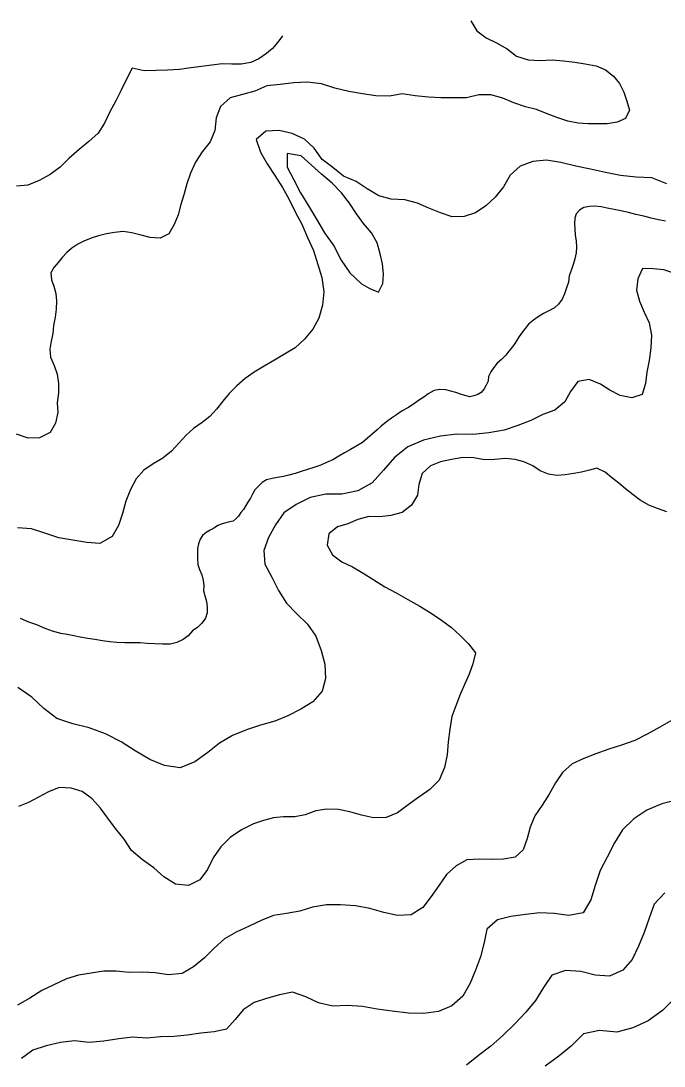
# Model space of a CAD drawing. Extents: x -717078 to -714996, y -984638 to -983998.
# Drawn here: x -715612.7 to -715311.4, y -984487.3 to -983997.9 of the extents above; entities that cross this region are included whole.
import ezdxf

# ---------------------------------------------------------------- set-up
doc = ezdxf.new("R2010")
doc.units = 0
doc.layers.add('contour_lines', color=1, linetype='CONTINUOUS')

msp = doc.modelspace()

# ---------------------------------------------------------------- linework, layer by layer
at = {"layer": 'contour_lines', "color": 1}
for p, q in [((-715401.9, -983997.89, 277), (-715399.147, -984002.596, 277)), ((-715490.228, -984004.94, 276), (-715492.346, -984007.839, 276)), ((-715399.147, -984002.596, 277), (-715394.814, -984005.788, 277)), ((-715394.814, -984005.788, 277), (-715389.876, -984008.232, 277)), ((-715494.83, -984010.786, 276), (-715497.737, -984013.145, 276)), ((-715492.346, -984007.839, 276), (-715494.83, -984010.786, 276)), ((-715389.876, -984008.232, 277), (-715384.913, -984011.012, 277)), ((-715384.913, -984011.012, 277), (-715380.548, -984014.342, 277)), ((-715501.19, -984015.635, 276), (-715504.929, -984017.393, 276)), ((-715497.737, -984013.145, 276), (-715501.19, -984015.635, 276)), ((-715380.548, -984014.342, 277), (-715375.093, -984016.141, 277)), ((-715375.093, -984016.141, 277), (-715369.554, -984016.437, 277)), ((-715369.554, -984016.437, 277), (-715363.889, -984016.108, 277)), ((-715363.889, -984016.108, 277), (-715358.602, -984016.619, 277)), ((-715560.659, -984019.988, 276), (-715563.167, -984025.203, 276)), ((-715554.935, -984021.252, 276), (-715560.659, -984019.988, 276)), ((-715549.56, -984021.101, 276), (-715554.935, -984021.252, 276)), ((-715544.111, -984020.937, 276), (-715549.56, -984021.101, 276)), ((-715538.43, -984020.655, 276), (-715544.111, -984020.937, 276)), ((-715533.182, -984019.873, 276), (-715538.43, -984020.655, 276)), ((-715528.168, -984019.299, 276), (-715533.182, -984019.873, 276)), ((-715523.283, -984018.62, 276), (-715528.168, -984019.299, 276)), ((-715518.491, -984018.052, 276), (-715523.283, -984018.62, 276)), ((-715513.965, -984018.134, 276), (-715518.491, -984018.052, 276)), ((-715509.486, -984018.122, 276), (-715513.965, -984018.134, 276)), ((-715504.929, -984017.393, 276), (-715509.486, -984018.122, 276)), ((-715358.602, -984016.619, 277), (-715353.292, -984017.214, 277)), ((-715353.292, -984017.214, 277), (-715348.351, -984017.946, 277)), ((-715348.351, -984017.946, 277), (-715343.26, -984018.932, 277)), ((-715343.26, -984018.932, 277), (-715338.916, -984020.743, 277)), ((-715338.916, -984020.743, 277), (-715335.085, -984023.751, 277)), ((-715563.167, -984025.203, 276), (-715565.756, -984030.346, 276)), ((-715335.085, -984023.751, 277), (-715332.31, -984027.193, 277)), ((-715565.756, -984030.346, 276), (-715568.248, -984035.394, 276)), ((-715503.171, -984030.752, 277), (-715508.886, -984032.386, 277)), ((-715497.554, -984028.327, 277), (-715503.171, -984030.752, 277)), ((-715491.274, -984027.617, 277), (-715497.554, -984028.327, 277)), ((-715484.861, -984026.868, 277), (-715491.274, -984027.617, 277)), ((-715478.608, -984026.617, 277), (-715484.861, -984026.868, 277)), ((-715471.955, -984027.375, 277), (-715478.608, -984026.617, 277)), ((-715465.596, -984029.395, 277), (-715471.955, -984027.375, 277)), ((-715459.137, -984031.006, 277), (-715465.596, -984029.395, 277)), ((-715452.763, -984032, 277), (-715459.137, -984031.006, 277)), ((-715332.31, -984027.193, 277), (-715330.339, -984031.282, 277)), ((-715568.248, -984035.394, 276), (-715571.108, -984040.501, 276)), ((-715514.676, -984033.92, 277), (-715519.238, -984037.977, 277)), ((-715508.886, -984032.386, 277), (-715514.676, -984033.92, 277)), ((-715446.499, -984033.011, 277), (-715452.763, -984032, 277)), ((-715440.115, -984033.072, 277), (-715446.499, -984033.011, 277)), ((-715434.088, -984032.029, 277), (-715440.115, -984033.072, 277)), ((-715428.044, -984032.937, 277), (-715434.088, -984032.029, 277)), ((-715421.816, -984033.528, 277), (-715428.044, -984032.937, 277)), ((-715415.992, -984033.915, 277), (-715421.816, -984033.528, 277)), ((-715409.901, -984033.886, 277), (-715415.992, -984033.915, 277)), ((-715404.052, -984033.928, 277), (-715409.901, -984033.886, 277)), ((-715398.275, -984032.528, 277), (-715404.052, -984033.928, 277)), ((-715392.539, -984032.523, 277), (-715398.275, -984032.528, 277)), ((-715386.966, -984034.084, 277), (-715392.539, -984032.523, 277)), ((-715381.741, -984036.219, 277), (-715386.966, -984034.084, 277)), ((-715330.339, -984031.282, 277), (-715328.93, -984035.398, 277)), ((-715328.93, -984035.398, 277), (-715327.691, -984039.628, 277)), ((-715571.108, -984040.501, 276), (-715573.561, -984045.737, 276)), ((-715519.238, -984037.977, 277), (-715521.209, -984043.313, 277)), ((-715376.284, -984038.114, 277), (-715381.741, -984036.219, 277)), ((-715371.154, -984039.348, 277), (-715376.284, -984038.114, 277)), ((-715366.214, -984041.446, 277), (-715371.154, -984039.348, 277)), ((-715327.691, -984039.628, 277), (-715329.515, -984043.527, 277)), ((-715573.561, -984045.737, 276), (-715576.509, -984050.489, 276)), ((-715521.209, -984043.313, 277), (-715521.907, -984049.231, 277)), ((-715361.19, -984043.261, 277), (-715366.214, -984041.446, 277)), ((-715356.588, -984044.783, 277), (-715361.19, -984043.261, 277)), ((-715351.667, -984045.713, 277), (-715356.588, -984044.783, 277)), ((-715347.063, -984046.048, 277), (-715351.667, -984045.713, 277)), ((-715333.403, -984045.261, 277), (-715338.06, -984046.061, 277)), ((-715329.515, -984043.527, 277), (-715333.403, -984045.261, 277)), ((-715576.509, -984050.489, 276), (-715580.96, -984054.409, 276)), ((-715521.907, -984049.231, 277), (-715524.088, -984054.495, 277)), ((-715497.965, -984049.551, 278), (-715502.513, -984053.357, 278)), ((-715491.658, -984049.25, 278), (-715497.965, -984049.551, 278)), ((-715485.659, -984050.587, 278), (-715491.658, -984049.25, 278)), ((-715479.883, -984053.323, 278), (-715485.659, -984050.587, 278)), ((-715342.306, -984046.075, 277), (-715347.063, -984046.048, 277)), ((-715338.06, -984046.061, 277), (-715342.306, -984046.075, 277)), ((-715580.96, -984054.409, 276), (-715585.486, -984058.161, 276)), ((-715524.088, -984054.495, 277), (-715527.871, -984059.272, 277)), ((-715502.513, -984053.357, 278), (-715500.552, -984059.314, 278)), ((-715475.391, -984057.412, 278), (-715479.883, -984053.323, 278)), ((-715585.486, -984058.161, 276), (-715590.156, -984062.236, 276)), ((-715527.871, -984059.272, 277), (-715530.875, -984063.994, 277)), ((-715500.552, -984059.314, 278), (-715497.391, -984064.799, 278)), ((-715481.463, -984061.005, 279), (-715487.928, -984060.047, 279)), ((-715487.928, -984060.047, 279), (-715487.922, -984066.391, 279)), ((-715471.555, -984062.726, 278), (-715475.391, -984057.412, 278)), ((-715590.156, -984062.236, 276), (-715594.319, -984066.39, 276)), ((-715530.875, -984063.994, 277), (-715533.311, -984069.211, 277)), ((-715497.391, -984064.799, 278), (-715493.746, -984070.298, 278)), ((-715476.51, -984065.512, 279), (-715481.463, -984061.005, 279)), ((-715466.636, -984066.601, 278), (-715471.555, -984062.726, 278)), ((-715372.951, -984063.694, 278), (-715378.828, -984065.97, 278)), ((-715366.438, -984063.152, 278), (-715372.951, -984063.694, 278)), ((-715359.802, -984064.252, 278), (-715366.438, -984063.152, 278)), ((-715352.774, -984065.946, 278), (-715359.802, -984064.252, 278)), ((-715599.048, -984069.821, 276), (-715604.109, -984072.589, 276)), ((-715594.319, -984066.39, 276), (-715599.048, -984069.821, 276)), ((-715533.311, -984069.211, 277), (-715535.033, -984074.173, 277)), ((-715487.922, -984066.391, 279), (-715484.856, -984072.282, 279)), ((-715471.856, -984069.599, 279), (-715476.51, -984065.512, 279)), ((-715466.941, -984073.809, 279), (-715471.856, -984069.599, 279)), ((-715461.631, -984070.559, 278), (-715466.636, -984066.601, 278)), ((-715383.527, -984070.183, 278), (-715386.724, -984075.528, 278)), ((-715378.828, -984065.97, 278), (-715383.527, -984070.183, 278)), ((-715345.897, -984067.373, 278), (-715352.774, -984065.946, 278)), ((-715338.846, -984068.851, 278), (-715345.897, -984067.373, 278)), ((-715331.907, -984070.325, 278), (-715338.846, -984068.851, 278)), ((-715609.433, -984074.749, 276), (-715614.753, -984075.244, 276)), ((-715604.109, -984072.589, 276), (-715609.433, -984074.749, 276)), ((-715535.033, -984074.173, 277), (-715536.435, -984079.267, 277)), ((-715493.746, -984070.298, 278), (-715490.198, -984075.961, 278)), ((-715484.856, -984072.282, 279), (-715481.723, -984078.401, 279)), ((-715462.582, -984078.414, 279), (-715466.941, -984073.809, 279)), ((-715455.68, -984073.122, 278), (-715461.631, -984070.559, 278)), ((-715450.434, -984076.503, 278), (-715455.68, -984073.122, 278)), ((-715324.465, -984071.124, 278), (-715331.907, -984070.325, 278)), ((-715317.096, -984071.405, 278), (-715324.465, -984071.124, 278)), ((-715310.082, -984074.162, 278), (-715317.096, -984071.405, 278)), ((-715536.435, -984079.267, 277), (-715537.75, -984083.916, 277)), ((-715490.198, -984075.961, 278), (-715487.077, -984081.594, 278)), ((-715481.723, -984078.401, 279), (-715477.942, -984084.547, 279)), ((-715458.743, -984083.248, 279), (-715462.582, -984078.414, 279)), ((-715445.026, -984079.749, 278), (-715450.434, -984076.503, 278)), ((-715439.194, -984081.369, 278), (-715445.026, -984079.749, 278)), ((-715386.724, -984075.528, 278), (-715390.488, -984080.414, 278)), ((-715537.75, -984083.916, 277), (-715539.115, -984088.737, 277)), ((-715487.077, -984081.594, 278), (-715484.171, -984087.274, 278)), ((-715477.942, -984084.547, 279), (-715474.27, -984090.801, 279)), ((-715455.466, -984088.197, 279), (-715458.743, -984083.248, 279)), ((-715432.895, -984081.689, 278), (-715439.194, -984081.369, 278)), ((-715426.991, -984083.255, 278), (-715432.895, -984081.689, 278)), ((-715421.571, -984085.61, 278), (-715426.991, -984083.255, 278)), ((-715394.92, -984084.52, 278), (-715399.734, -984087.738, 278)), ((-715390.488, -984080.414, 278), (-715394.92, -984084.52, 278)), ((-715346.403, -984084.762, 279), (-715349.05, -984085.313, 279)), ((-715343.82, -984084.639, 279), (-715346.403, -984084.762, 279)), ((-715340.904, -984084.908, 279), (-715343.82, -984084.639, 279)), ((-715338.083, -984085.568, 279), (-715340.904, -984084.908, 279)), ((-715539.115, -984088.737, 277), (-715540.942, -984093.273, 277)), ((-715484.171, -984087.274, 278), (-715481.041, -984093.109, 278)), ((-715452.186, -984092.788, 279), (-715455.466, -984088.197, 279)), ((-715416.1, -984087.728, 278), (-715421.571, -984085.61, 278)), ((-715410.672, -984089.693, 278), (-715416.1, -984087.728, 278)), ((-715405.098, -984089.546, 278), (-715410.672, -984089.693, 278)), ((-715399.734, -984087.738, 278), (-715405.098, -984089.546, 278)), ((-715352.672, -984088.23, 279), (-715353.239, -984090.3, 279)), ((-715351.006, -984086.486, 279), (-715352.672, -984088.23, 279)), ((-715349.05, -984085.313, 279), (-715351.006, -984086.486, 279)), ((-715334.861, -984086.185, 279), (-715338.083, -984085.568, 279)), ((-715331.708, -984086.833, 279), (-715334.861, -984086.185, 279)), ((-715328.114, -984087.637, 279), (-715331.708, -984086.833, 279)), ((-715324.652, -984088.582, 279), (-715328.114, -984087.637, 279)), ((-715320.847, -984089.343, 279), (-715324.652, -984088.582, 279)), ((-715317.543, -984090.328, 279), (-715320.847, -984089.343, 279)), ((-715540.942, -984093.273, 277), (-715543.43, -984097.587, 277)), ((-715481.041, -984093.109, 278), (-715478.451, -984099.377, 278)), ((-715474.27, -984090.801, 279), (-715470.55, -984097.176, 279)), ((-715448.469, -984097.145, 279), (-715452.186, -984092.788, 279)), ((-715353.239, -984090.3, 279), (-715353.36, -984092.844, 279)), ((-715353.36, -984092.844, 279), (-715353.227, -984095.285, 279)), ((-715314.043, -984091.082, 279), (-715317.543, -984090.328, 279)), ((-715310.724, -984091.701, 279), (-715314.043, -984091.082, 279)), ((-715576.279, -984098.546, 277), (-715579.812, -984099.622, 277)), ((-715572.587, -984097.623, 277), (-715576.279, -984098.546, 277)), ((-715568.916, -984096.932, 277), (-715572.587, -984097.623, 277)), ((-715564.84, -984096.483, 277), (-715568.916, -984096.932, 277)), ((-715560.782, -984097.069, 277), (-715564.84, -984096.483, 277)), ((-715556.342, -984098.224, 277), (-715560.782, -984097.069, 277)), ((-715552.145, -984099.387, 277), (-715556.342, -984098.224, 277)), ((-715547.476, -984099.64, 277), (-715552.145, -984099.387, 277)), ((-715543.43, -984097.587, 277), (-715547.476, -984099.64, 277)), ((-715478.451, -984099.377, 278), (-715475.589, -984105.323, 278)), ((-715470.55, -984097.176, 279), (-715466.197, -984103.227, 279)), ((-715445.836, -984101.759, 279), (-715448.469, -984097.145, 279)), ((-715353.227, -984095.285, 279), (-715353.027, -984098.147, 279)), ((-715353.027, -984098.147, 279), (-715352.637, -984100.878, 279)), ((-715588.867, -984104.382, 277), (-715591.23, -984106.35, 277)), ((-715586.07, -984102.428, 277), (-715588.867, -984104.382, 277)), ((-715583.256, -984100.964, 277), (-715586.07, -984102.428, 277)), ((-715579.812, -984099.622, 277), (-715583.256, -984100.964, 277)), ((-715466.197, -984103.227, 279), (-715462.722, -984109.945, 279)), ((-715444.497, -984106.926, 279), (-715445.836, -984101.759, 279)), ((-715352.637, -984100.878, 279), (-715352.449, -984103.821, 279)), ((-715352.449, -984103.821, 279), (-715352.55, -984106.496, 279)), ((-715593.364, -984108.745, 277), (-715595.195, -984111.008, 277)), ((-715591.23, -984106.35, 277), (-715593.364, -984108.745, 277)), ((-715475.589, -984105.323, 278), (-715473.665, -984111.907, 278)), ((-715443.355, -984111.63, 279), (-715444.497, -984106.926, 279)), ((-715353.193, -984109.377, 279), (-715354.046, -984112.008, 279)), ((-715352.55, -984106.496, 279), (-715353.193, -984109.377, 279)), ((-715597.202, -984113.377, 277), (-715598.732, -984115.778, 277)), ((-715595.195, -984111.008, 277), (-715597.202, -984113.377, 277)), ((-715473.665, -984111.907, 278), (-715471.821, -984118.098, 278)), ((-715462.722, -984109.945, 279), (-715458.65, -984115.883, 279)), ((-715442.881, -984116.463, 279), (-715443.355, -984111.63, 279)), ((-715354.046, -984112.008, 279), (-715354.936, -984114.764, 279)), ((-715321.511, -984113.87, 280), (-715323.747, -984118.73, 280)), ((-715316.609, -984113.964, 280), (-715321.511, -984113.87, 280)), ((-715311.545, -984114.472, 280), (-715316.609, -984113.964, 280)), ((-715598.732, -984115.778, 277), (-715598.385, -984119.089, 277)), ((-715598.385, -984119.089, 277), (-715597.316, -984122.022, 277)), ((-715471.821, -984118.098, 278), (-715470.867, -984124.775, 278)), ((-715458.65, -984115.883, 279), (-715453.186, -984121.028, 279)), ((-715443.193, -984120.837, 279), (-715442.881, -984116.463, 279)), ((-715355.83, -984117.337, 279), (-715356.273, -984120.165, 279)), ((-715354.936, -984114.764, 279), (-715355.83, -984117.337, 279)), ((-715323.747, -984118.73, 280), (-715324.295, -984124.037, 280)), ((-715306.474, -984116.124, 280), (-715311.545, -984114.472, 280)), ((-715597.316, -984122.022, 277), (-715596.29, -984125.519, 277)), ((-715453.186, -984121.028, 279), (-715449.309, -984123.181, 279)), ((-715449.309, -984123.181, 279), (-715445.277, -984124.889, 279)), ((-715445.277, -984124.889, 279), (-715443.193, -984120.837, 279)), ((-715357.174, -984122.815, 279), (-715358.111, -984125.694, 279)), ((-715356.273, -984120.165, 279), (-715357.174, -984122.815, 279)), ((-715324.295, -984124.037, 280), (-715322.926, -984129.125, 280)), ((-715596.29, -984125.519, 277), (-715595.953, -984128.976, 277)), ((-715470.867, -984124.775, 278), (-715471.396, -984130.989, 278)), ((-715359.223, -984128.159, 279), (-715360.856, -984130.533, 279)), ((-715358.111, -984125.694, 279), (-715359.223, -984128.159, 279)), ((-715596.221, -984132.918, 277), (-715596.607, -984136.592, 277)), ((-715595.953, -984128.976, 277), (-715596.221, -984132.918, 277)), ((-715471.396, -984130.989, 278), (-715473.098, -984137.089, 278)), ((-715365.479, -984133.573, 279), (-715367.914, -984134.865, 279)), ((-715362.822, -984132.201, 279), (-715365.479, -984133.573, 279)), ((-715360.856, -984130.533, 279), (-715362.822, -984132.201, 279)), ((-715322.926, -984129.125, 280), (-715320.755, -984134.237, 280)), ((-715596.607, -984136.592, 277), (-715597.365, -984140.497, 277)), ((-715473.098, -984137.089, 278), (-715475.983, -984142.226, 278)), ((-715372.578, -984137.946, 279), (-715374.891, -984139.898, 279)), ((-715370.452, -984136.441, 279), (-715372.578, -984137.946, 279)), ((-715367.914, -984134.865, 279), (-715370.452, -984136.441, 279)), ((-715320.755, -984134.237, 280), (-715318.479, -984139.306, 280)), ((-715597.365, -984140.497, 277), (-715597.763, -984144.211, 277)), ((-715475.983, -984142.226, 278), (-715479.805, -984146.941, 278)), ((-715376.451, -984141.859, 279), (-715378.19, -984144.119, 279)), ((-715374.891, -984139.898, 279), (-715376.451, -984141.859, 279)), ((-715318.479, -984139.306, 280), (-715317.375, -984145.084, 280)), ((-715598.507, -984147.912, 277), (-715599.088, -984151.657, 277)), ((-715597.763, -984144.211, 277), (-715598.507, -984147.912, 277)), ((-715479.805, -984146.941, 278), (-715484.292, -984151.021, 278)), ((-715381.049, -984148.463, 279), (-715382.369, -984150.508, 279)), ((-715379.646, -984146.138, 279), (-715381.049, -984148.463, 279)), ((-715378.19, -984144.119, 279), (-715379.646, -984146.138, 279)), ((-715317.375, -984145.084, 280), (-715317.591, -984150.955, 280)), ((-715599.088, -984151.657, 277), (-715598.845, -984155.398, 277)), ((-715484.292, -984151.021, 278), (-715489.31, -984153.987, 278)), ((-715384.081, -984152.573, 279), (-715385.623, -984154.385, 279)), ((-715382.369, -984150.508, 279), (-715384.081, -984152.573, 279)), ((-715317.591, -984150.955, 280), (-715318.489, -984156.901, 280)), ((-715598.845, -984155.398, 277), (-715597.189, -984159.241, 277)), ((-715493.925, -984156.775, 278), (-715498.765, -984159.494, 278)), ((-715489.31, -984153.987, 278), (-715493.925, -984156.775, 278)), ((-715389.549, -984158.109, 279), (-715391.241, -984160.15, 279)), ((-715387.61, -984156.467, 279), (-715389.549, -984158.109, 279)), ((-715385.623, -984154.385, 279), (-715387.61, -984156.467, 279)), ((-715318.489, -984156.901, 280), (-715319.471, -984162.374, 280)), ((-715597.189, -984159.241, 277), (-715595.769, -984163.313, 277)), ((-715503.379, -984162.368, 278), (-715507.711, -984165.388, 278)), ((-715498.765, -984159.494, 278), (-715503.379, -984162.368, 278)), ((-715392.554, -984162.144, 279), (-715393.609, -984164.461, 279)), ((-715391.241, -984160.15, 279), (-715392.554, -984162.144, 279)), ((-715319.471, -984162.374, 280), (-715320.104, -984167.639, 280)), ((-715595.769, -984163.313, 277), (-715595.112, -984167.67, 277)), ((-715595.112, -984167.67, 277), (-715595.027, -984172.041, 277)), ((-715507.711, -984165.388, 278), (-715511.638, -984168.773, 278)), ((-715393.862, -984166.524, 279), (-715394.824, -984168.492, 279)), ((-715393.609, -984164.461, 279), (-715393.862, -984166.524, 279)), ((-715351.836, -984166.68, 280), (-715355.242, -984171.359, 280)), ((-715346.478, -984165.782, 280), (-715351.836, -984166.68, 280)), ((-715341.251, -984167.952, 280), (-715346.478, -984165.782, 280)), ((-715336.803, -984170.861, 280), (-715341.251, -984167.952, 280)), ((-715320.104, -984167.639, 280), (-715321.669, -984172.877, 280)), ((-715595.027, -984172.041, 277), (-715595.753, -984176.686, 277)), ((-715515.189, -984172.352, 278), (-715518.138, -984175.952, 278)), ((-715511.638, -984168.773, 278), (-715515.189, -984172.352, 278)), ((-715421.867, -984172.488, 279), (-715423.917, -984174.092, 279)), ((-715419.18, -984171.029, 279), (-715421.867, -984172.488, 279)), ((-715416.579, -984170.407, 279), (-715419.18, -984171.029, 279)), ((-715413.702, -984170.563, 279), (-715416.579, -984170.407, 279)), ((-715411.355, -984171.215, 279), (-715413.702, -984170.563, 279)), ((-715408.929, -984171.899, 279), (-715411.355, -984171.215, 279)), ((-715406.776, -984172.721, 279), (-715408.929, -984171.899, 279)), ((-715404.786, -984173.359, 279), (-715406.776, -984172.721, 279)), ((-715398.634, -984172.822, 279), (-715400.555, -984173.435, 279)), ((-715397.047, -984171.922, 279), (-715398.634, -984172.822, 279)), ((-715395.693, -984170.2, 279), (-715397.047, -984171.922, 279)), ((-715394.824, -984168.492, 279), (-715395.693, -984170.2, 279)), ((-715355.242, -984171.359, 280), (-715357.893, -984176.308, 280)), ((-715331.931, -984173.368, 280), (-715336.803, -984170.861, 280)), ((-715321.669, -984172.877, 280), (-715326.529, -984174.37, 280)), ((-715595.753, -984176.686, 277), (-715595.396, -984181.326, 277)), ((-715518.138, -984175.952, 278), (-715521.127, -984179.745, 278)), ((-715428.838, -984177.402, 279), (-715431.466, -984179.057, 279)), ((-715426.471, -984175.696, 279), (-715428.838, -984177.402, 279)), ((-715423.917, -984174.092, 279), (-715426.471, -984175.696, 279)), ((-715402.47, -984173.84, 279), (-715404.786, -984173.359, 279)), ((-715400.555, -984173.435, 279), (-715402.47, -984173.84, 279)), ((-715357.893, -984176.308, 280), (-715362.568, -984180.114, 280)), ((-715326.529, -984174.37, 280), (-715331.931, -984173.368, 280)), ((-715595.396, -984181.326, 277), (-715596.532, -984186.205, 277)), ((-715521.127, -984179.745, 278), (-715524.225, -984183.051, 278)), ((-715436.753, -984182.328, 279), (-715439.117, -984183.942, 279)), ((-715434.103, -984180.49, 279), (-715436.753, -984182.328, 279)), ((-715431.466, -984179.057, 279), (-715434.103, -984180.49, 279)), ((-715368.157, -984182.138, 280), (-715373.878, -984184.935, 280)), ((-715362.568, -984180.114, 280), (-715368.157, -984182.138, 280)), ((-715596.532, -984186.205, 277), (-715599.069, -984190.561, 277)), ((-715527.827, -984185.946, 278), (-715531.821, -984188.748, 278)), ((-715524.225, -984183.051, 278), (-715527.827, -984185.946, 278)), ((-715443.88, -984187.622, 279), (-715445.903, -984189.417, 279)), ((-715441.427, -984185.686, 279), (-715443.88, -984187.622, 279)), ((-715439.117, -984183.942, 279), (-715441.427, -984185.686, 279)), ((-715379.962, -984187.335, 280), (-715386.317, -984189.481, 280)), ((-715373.878, -984184.935, 280), (-715379.962, -984187.335, 280)), ((-715609.292, -984193.22, 277), (-715614.692, -984191.356, 277)), ((-715599.069, -984190.561, 277), (-715603.964, -984193.113, 277)), ((-715535.337, -984191.902, 278), (-715538.675, -984195.668, 278)), ((-715531.821, -984188.748, 278), (-715535.337, -984191.902, 278)), ((-715448.137, -984191.45, 279), (-715450.29, -984193.195, 279)), ((-715445.903, -984189.417, 279), (-715448.137, -984191.45, 279)), ((-715416.183, -984192.324, 280), (-715424.079, -984194.232, 280)), ((-715408.546, -984191.436, 280), (-715416.183, -984192.324, 280)), ((-715400.941, -984191.483, 280), (-715408.546, -984191.436, 280)), ((-715393.491, -984190.745, 280), (-715400.941, -984191.483, 280)), ((-715386.317, -984189.481, 280), (-715393.491, -984190.745, 280)), ((-715603.964, -984193.113, 277), (-715609.292, -984193.22, 277)), ((-715538.675, -984195.668, 278), (-715542.118, -984199.362, 278)), ((-715455.39, -984196.859, 279), (-715458.322, -984198.565, 279)), ((-715452.702, -984195.253, 279), (-715455.39, -984196.859, 279)), ((-715450.29, -984193.195, 279), (-715452.702, -984195.253, 279)), ((-715431.404, -984197.303, 280), (-715437.743, -984202.258, 280)), ((-715424.079, -984194.232, 280), (-715431.404, -984197.303, 280)), ((-715542.118, -984199.362, 278), (-715546.162, -984202.639, 278)), ((-715463.833, -984201.769, 279), (-715466.633, -984203.422, 279)), ((-715461.162, -984200.16, 279), (-715463.833, -984201.769, 279)), ((-715458.322, -984198.565, 279), (-715461.162, -984200.16, 279)), ((-715437.743, -984202.258, 280), (-715442.889, -984208.299, 280)), ((-715550.812, -984205.33, 278), (-715555.052, -984208.289, 278)), ((-715546.162, -984202.639, 278), (-715550.812, -984205.33, 278)), ((-715475.502, -984207.015, 279), (-715478.391, -984207.968, 279)), ((-715472.261, -984205.937, 279), (-715475.502, -984207.015, 279)), ((-715469.491, -984204.635, 279), (-715472.261, -984205.937, 279)), ((-715466.633, -984203.422, 279), (-715469.491, -984204.635, 279)), ((-715420.919, -984206.276, 281), (-715424.703, -984209.833, 281)), ((-715416.093, -984204.381, 281), (-715420.919, -984206.276, 281)), ((-715411.042, -984203.301, 281), (-715416.093, -984204.381, 281)), ((-715405.716, -984202.385, 281), (-715411.042, -984203.301, 281)), ((-715400.531, -984202.532, 281), (-715405.716, -984202.385, 281)), ((-715395.628, -984203.357, 281), (-715400.531, -984202.532, 281)), ((-715390.656, -984203.232, 281), (-715395.628, -984203.357, 281)), ((-715385.761, -984202.861, 281), (-715390.656, -984203.232, 281)), ((-715381.243, -984203.202, 281), (-715385.761, -984202.861, 281)), ((-715377.067, -984204.379, 281), (-715381.243, -984203.202, 281)), ((-715372.926, -984206.287, 281), (-715377.067, -984204.379, 281)), ((-715369.435, -984208.548, 281), (-715372.926, -984206.287, 281)), ((-715555.052, -984208.289, 278), (-715558.724, -984212.331, 278)), ((-715495.032, -984212.158, 279), (-715497.64, -984212.82, 279)), ((-715492.583, -984211.681, 279), (-715495.032, -984212.158, 279)), ((-715489.717, -984211.212, 279), (-715492.583, -984211.681, 279)), ((-715487.142, -984210.672, 279), (-715489.717, -984211.212, 279)), ((-715484.197, -984209.762, 279), (-715487.142, -984210.672, 279)), ((-715481.42, -984208.817, 279), (-715484.197, -984209.762, 279)), ((-715478.391, -984207.968, 279), (-715481.42, -984208.817, 279)), ((-715442.889, -984208.299, 280), (-715448.158, -984214.194, 280)), ((-715424.703, -984209.833, 281), (-715426.251, -984214.923, 281)), ((-715365.581, -984210.197, 281), (-715369.435, -984208.548, 281)), ((-715361.66, -984210.717, 281), (-715365.581, -984210.197, 281)), ((-715357.748, -984210.497, 281), (-715361.66, -984210.717, 281)), ((-715353.713, -984209.85, 281), (-715357.748, -984210.497, 281)), ((-715350.102, -984209.18, 281), (-715353.713, -984209.85, 281)), ((-715346.421, -984208.225, 281), (-715350.102, -984209.18, 281)), ((-715342.884, -984207.368, 281), (-715346.421, -984208.225, 281)), ((-715339.088, -984209.115, 281), (-715342.884, -984207.368, 281)), ((-715335.986, -984211.72, 281), (-715339.088, -984209.115, 281)), ((-715332.553, -984214.388, 281), (-715335.986, -984211.72, 281)), ((-715558.724, -984212.331, 278), (-715561.361, -984217.295, 278)), ((-715501.632, -984215.832, 279), (-715503.123, -984217.394, 279)), ((-715499.749, -984213.973, 279), (-715501.632, -984215.832, 279)), ((-715497.64, -984212.82, 279), (-715499.749, -984213.973, 279)), ((-715448.158, -984214.194, 280), (-715454.824, -984217.926, 280)), ((-715426.251, -984214.923, 281), (-715427.005, -984219.999, 281)), ((-715329.454, -984217.063, 281), (-715332.553, -984214.388, 281)), ((-715561.361, -984217.295, 278), (-715563.613, -984222.739, 278)), ((-715505.151, -984221.304, 279), (-715506.362, -984223.162, 279)), ((-715504.271, -984219.513, 279), (-715505.151, -984221.304, 279)), ((-715503.123, -984217.394, 279), (-715504.271, -984219.513, 279)), ((-715477.223, -984221.054, 280), (-715483.768, -984224.302, 280)), ((-715469.858, -984219.512, 280), (-715477.223, -984221.054, 280)), ((-715462.316, -984219.537, 280), (-715469.858, -984219.512, 280)), ((-715454.824, -984217.926, 280), (-715462.316, -984219.537, 280)), ((-715427.005, -984219.999, 281), (-715429.798, -984224.705, 281)), ((-715325.977, -984219.849, 281), (-715329.454, -984217.063, 281)), ((-715322.561, -984222.243, 281), (-715325.977, -984219.849, 281)), ((-715563.613, -984222.739, 278), (-715565.151, -984228.495, 278)), ((-715508.394, -984226.686, 279), (-715509.632, -984228.062, 279)), ((-715507.291, -984224.841, 279), (-715508.394, -984226.686, 279)), ((-715506.362, -984223.162, 279), (-715507.291, -984224.841, 279)), ((-715483.768, -984224.302, 280), (-715489.472, -984228.242, 280)), ((-715429.798, -984224.705, 281), (-715434.15, -984228.009, 281)), ((-715318.555, -984224.59, 281), (-715322.561, -984222.243, 281)), ((-715314.447, -984226.198, 281), (-715318.555, -984224.59, 281)), ((-715310.185, -984227.796, 281), (-715314.447, -984226.198, 281)), ((-715565.151, -984228.495, 278), (-715566.913, -984234.162, 278)), ((-715511.938, -984230.897, 279), (-715513.352, -984232.087, 279)), ((-715510.814, -984229.767, 279), (-715511.938, -984230.897, 279)), ((-715509.632, -984228.062, 279), (-715510.814, -984229.767, 279)), ((-715489.472, -984228.242, 280), (-715493.426, -984233.789, 280)), ((-715454.826, -984231.306, 281), (-715459.579, -984233.379, 281)), ((-715449.807, -984229.899, 281), (-715454.826, -984231.306, 281)), ((-715444.586, -984230.048, 281), (-715449.807, -984229.899, 281)), ((-715439.353, -984229.506, 281), (-715444.586, -984230.048, 281)), ((-715434.15, -984228.009, 281), (-715439.353, -984229.506, 281)), ((-715607.709, -984235.728, 278), (-715614.32, -984235.259, 278)), ((-715601.42, -984237.791, 278), (-715607.709, -984235.728, 278)), ((-715566.913, -984234.162, 278), (-715570.012, -984239.347, 278)), ((-715524.105, -984236.353, 279), (-715525.876, -984237.437, 279)), ((-715522.096, -984235.289, 279), (-715524.105, -984236.353, 279)), ((-715520.431, -984234.216, 279), (-715522.096, -984235.289, 279)), ((-715518.45, -984233.356, 279), (-715520.431, -984234.216, 279)), ((-715516.708, -984232.956, 279), (-715518.45, -984233.356, 279)), ((-715514.914, -984232.383, 279), (-715516.708, -984232.956, 279)), ((-715513.352, -984232.087, 279), (-715514.914, -984232.383, 279)), ((-715493.426, -984233.789, 280), (-715496.727, -984239.715, 280)), ((-715464.381, -984234.809, 281), (-715468.434, -984238.129, 281)), ((-715459.579, -984233.379, 281), (-715464.381, -984234.809, 281)), ((-715594.932, -984239.915, 278), (-715601.42, -984237.791, 278)), ((-715588.314, -984241.067, 278), (-715594.932, -984239.915, 278)), ((-715581.829, -984242.161, 278), (-715588.314, -984241.067, 278)), ((-715570.012, -984239.347, 278), (-715575.659, -984242.614, 278)), ((-715528.761, -984240.589, 279), (-715529.541, -984242.76, 279)), ((-715527.709, -984238.906, 279), (-715528.761, -984240.589, 279)), ((-715525.876, -984237.437, 279), (-715527.709, -984238.906, 279)), ((-715496.727, -984239.715, 280), (-715498.954, -984245.868, 280)), ((-715468.434, -984238.129, 281), (-715469.195, -984243.382, 281)), ((-715575.659, -984242.614, 278), (-715581.829, -984242.161, 278)), ((-715529.968, -984244.869, 279), (-715529.991, -984247.289, 279)), ((-715529.541, -984242.76, 279), (-715529.968, -984244.869, 279)), ((-715498.954, -984245.868, 280), (-715498.404, -984252.258, 280)), ((-715469.195, -984243.382, 281), (-715466.743, -984247.889, 281)), ((-715529.991, -984247.289, 279), (-715529.947, -984249.646, 279)), ((-715529.947, -984249.646, 279), (-715529.772, -984252.384, 279)), ((-715466.743, -984247.889, 281), (-715462.388, -984251.18, 281)), ((-715462.388, -984251.18, 281), (-715457.435, -984253.583, 281)), ((-715529.772, -984252.384, 279), (-715529.007, -984254.787, 279)), ((-715529.007, -984254.787, 279), (-715527.93, -984257.231, 279)), ((-715498.404, -984252.258, 280), (-715495.124, -984258.346, 280)), ((-715457.435, -984253.583, 281), (-715452.456, -984256.442, 281)), ((-715527.93, -984257.231, 279), (-715527.334, -984259.93, 279)), ((-715527.334, -984259.93, 279), (-715526.947, -984262.287, 279)), ((-715495.124, -984258.346, 280), (-715492.12, -984264.646, 280)), ((-715452.456, -984256.442, 281), (-715447.41, -984259.647, 281)), ((-715447.41, -984259.647, 281), (-715442.271, -984262.899, 281)), ((-715526.947, -984262.287, 279), (-715527.171, -984264.826, 279)), ((-715527.171, -984264.826, 279), (-715526.373, -984267.507, 279)), ((-715492.12, -984264.646, 280), (-715488.328, -984270.519, 280)), ((-715442.271, -984262.899, 281), (-715436.86, -984265.766, 281)), ((-715436.86, -984265.766, 281), (-715431.391, -984268.809, 281)), ((-715526.373, -984267.507, 279), (-715525.736, -984269.804, 279)), ((-715525.736, -984269.804, 279), (-715525.418, -984272.453, 279)), ((-715488.328, -984270.519, 280), (-715483.67, -984275.435, 280)), ((-715431.391, -984268.809, 281), (-715425.918, -984271.936, 281)), ((-715525.479, -984275.134, 279), (-715526.31, -984277.548, 279)), ((-715525.418, -984272.453, 279), (-715525.479, -984275.134, 279)), ((-715483.67, -984275.435, 280), (-715478.535, -984280.334, 280)), ((-715425.918, -984271.936, 281), (-715420.564, -984275.201, 281)), ((-715420.564, -984275.201, 281), (-715415.721, -984278.424, 281)), ((-715609.042, -984279.357, 279), (-715612.913, -984277.732, 279)), ((-715605.283, -984280.697, 279), (-715609.042, -984279.357, 279)), ((-715527.926, -984279.9, 279), (-715529.87, -984281.746, 279)), ((-715526.31, -984277.548, 279), (-715527.926, -984279.9, 279)), ((-715478.535, -984280.334, 280), (-715474.584, -984285.949, 280)), ((-715415.721, -984278.424, 281), (-715410.997, -984281.92, 281)), ((-715601.375, -984282.344, 279), (-715605.283, -984280.697, 279)), ((-715597.877, -984283.626, 279), (-715601.375, -984282.344, 279)), ((-715594.051, -984284.77, 279), (-715597.877, -984283.626, 279)), ((-715591.109, -984285.163, 279), (-715594.051, -984284.77, 279)), ((-715587.947, -984285.883, 279), (-715591.109, -984285.163, 279)), ((-715532.317, -984283.466, 279), (-715534.355, -984285.855, 279)), ((-715529.87, -984281.746, 279), (-715532.317, -984283.466, 279)), ((-715410.997, -984281.92, 281), (-715406.954, -984285.611, 281)), ((-715584.892, -984286.503, 279), (-715587.947, -984285.883, 279)), ((-715581.418, -984287.144, 279), (-715584.892, -984286.503, 279)), ((-715578.134, -984287.512, 279), (-715581.418, -984287.144, 279)), ((-715574.476, -984288.188, 279), (-715578.134, -984287.512, 279)), ((-715571.003, -984288.609, 279), (-715574.476, -984288.188, 279)), ((-715567.782, -984289.02, 279), (-715571.003, -984288.609, 279)), ((-715564.097, -984289.127, 279), (-715567.782, -984289.02, 279)), ((-715560.528, -984289.102, 279), (-715564.097, -984289.127, 279)), ((-715556.872, -984289.18, 279), (-715560.528, -984289.102, 279)), ((-715553.493, -984289.45, 279), (-715556.872, -984289.18, 279)), ((-715549.895, -984289.586, 279), (-715553.493, -984289.45, 279)), ((-715546.34, -984289.669, 279), (-715549.895, -984289.586, 279)), ((-715542.757, -984289.654, 279), (-715546.34, -984289.669, 279)), ((-715539.633, -984288.892, 279), (-715542.757, -984289.654, 279)), ((-715536.681, -984287.549, 279), (-715539.633, -984288.892, 279)), ((-715534.355, -984285.855, 279), (-715536.681, -984287.549, 279)), ((-715474.584, -984285.949, 280), (-715472.002, -984292.653, 280)), ((-715406.954, -984285.611, 281), (-715402.985, -984289.514, 281)), ((-715402.985, -984289.514, 281), (-715399.783, -984293.865, 281)), ((-715472.002, -984292.653, 280), (-715470.364, -984299.121, 280)), ((-715399.783, -984293.865, 281), (-715400.952, -984298.913, 281)), ((-715470.364, -984299.121, 280), (-715470, -984305.8, 280)), ((-715400.952, -984298.913, 281), (-715402.807, -984303.808, 281)), ((-715402.807, -984303.808, 281), (-715404.931, -984308.573, 281)), ((-715470, -984305.8, 280), (-715471.573, -984311.811, 280)), ((-715404.931, -984308.573, 281), (-715406.916, -984313.314, 281)), ((-715607.583, -984314.523, 280), (-715614.13, -984310.073, 280)), ((-715602.005, -984319.85, 280), (-715607.583, -984314.523, 280)), ((-715471.573, -984311.811, 280), (-715476, -984316.673, 280)), ((-715406.916, -984313.314, 281), (-715408.999, -984318.529, 281)), ((-715476, -984316.673, 280), (-715481.526, -984320.161, 280)), ((-715408.999, -984318.529, 281), (-715410.795, -984323.676, 281)), ((-715595.938, -984324.585, 280), (-715602.005, -984319.85, 280)), ((-715588.345, -984327.053, 280), (-715595.938, -984324.585, 280)), ((-715487.645, -984323.215, 280), (-715493.787, -984325.784, 280)), ((-715481.526, -984320.161, 280), (-715487.645, -984323.215, 280)), ((-715410.795, -984323.676, 281), (-715411.825, -984329.56, 281)), ((-715580.713, -984328.835, 280), (-715588.345, -984327.053, 280)), ((-715573.027, -984331.762, 280), (-715580.713, -984328.835, 280)), ((-715500.494, -984327.721, 280), (-715507.04, -984329.86, 280)), ((-715493.787, -984325.784, 280), (-715500.494, -984327.721, 280)), ((-715411.825, -984329.56, 281), (-715412.528, -984335.437, 281)), ((-715313.385, -984328.596, 282), (-715319.332, -984331.886, 282)), ((-715307.968, -984325.412, 282), (-715313.385, -984328.596, 282)), ((-715565.768, -984335.477, 280), (-715573.027, -984331.762, 280)), ((-715513.565, -984332.425, 280), (-715519.742, -984336.098, 280)), ((-715507.04, -984329.86, 280), (-715513.565, -984332.425, 280)), ((-715319.332, -984331.886, 282), (-715325.091, -984334.764, 282)), ((-715559.136, -984339.699, 280), (-715565.768, -984335.477, 280)), ((-715519.742, -984336.098, 280), (-715525.096, -984340.49, 280)), ((-715412.528, -984335.437, 281), (-715413.079, -984341.549, 281)), ((-715337.318, -984338.893, 282), (-715343.362, -984341.076, 282)), ((-715331.361, -984337.052, 282), (-715337.318, -984338.893, 282)), ((-715325.091, -984334.764, 282), (-715331.361, -984337.052, 282)), ((-715552.321, -984343.758, 280), (-715559.136, -984339.699, 280)), ((-715545.49, -984346.578, 280), (-715552.321, -984343.758, 280)), ((-715525.096, -984340.49, 280), (-715531.192, -984344.865, 280)), ((-715413.079, -984341.549, 281), (-715414.262, -984347.442, 281)), ((-715349.043, -984343.25, 282), (-715354.552, -984345.775, 282)), ((-715343.362, -984341.076, 282), (-715349.043, -984343.25, 282)), ((-715538.117, -984347.601, 280), (-715545.49, -984346.578, 280)), ((-715531.192, -984344.865, 280), (-715538.117, -984347.601, 280)), ((-715414.262, -984347.442, 281), (-715416.839, -984353.337, 281)), ((-715354.552, -984345.775, 282), (-715359.004, -984349.778, 282)), ((-715416.839, -984353.337, 281), (-715421.108, -984357.834, 281)), ((-715359.004, -984349.778, 282), (-715362.359, -984354.732, 282)), ((-715599.851, -984358.893, 281), (-715604.452, -984361.334, 281)), ((-715594.76, -984356.824, 281), (-715599.851, -984358.893, 281)), ((-715589.207, -984357.205, 281), (-715594.76, -984356.824, 281)), ((-715583.999, -984358.692, 281), (-715589.207, -984357.205, 281)), ((-715579.256, -984362.129, 281), (-715583.999, -984358.692, 281)), ((-715421.108, -984357.834, 281), (-715426.28, -984361.362, 281)), ((-715362.359, -984354.732, 282), (-715365.306, -984359.943, 282)), ((-715609.218, -984363.861, 281), (-715613.771, -984365.713, 281)), ((-715604.452, -984361.334, 281), (-715609.218, -984363.861, 281)), ((-715575.382, -984366.519, 281), (-715579.256, -984362.129, 281)), ((-715426.28, -984361.362, 281), (-715431.341, -984364.912, 281)), ((-715365.306, -984359.943, 282), (-715368.544, -984365.065, 282)), ((-715305.617, -984362.723, 283), (-715312.563, -984364.479, 283)), ((-715572.011, -984371.166, 281), (-715575.382, -984366.519, 281)), ((-715474.491, -984367.761, 281), (-715479.503, -984369.643, 281)), ((-715469.4, -984367.002, 281), (-715474.491, -984367.761, 281)), ((-715463.948, -984367.207, 281), (-715469.4, -984367.002, 281)), ((-715458.555, -984368.175, 281), (-715463.948, -984367.207, 281)), ((-715453.128, -984369.723, 281), (-715458.555, -984368.175, 281)), ((-715436.263, -984368.666, 281), (-715441.628, -984370.879, 281)), ((-715431.341, -984364.912, 281), (-715436.263, -984368.666, 281)), ((-715368.544, -984365.065, 282), (-715371.933, -984370.061, 282)), ((-715319.578, -984367.401, 283), (-715325.668, -984371.582, 283)), ((-715312.563, -984364.479, 283), (-715319.578, -984367.401, 283)), ((-715568.338, -984376.091, 281), (-715572.011, -984371.166, 281)), ((-715499.123, -984372.33, 281), (-715503.708, -984373.82, 281)), ((-715494.449, -984370.977, 281), (-715499.123, -984372.33, 281)), ((-715489.648, -984370.626, 281), (-715494.449, -984370.977, 281)), ((-715484.442, -984370.634, 281), (-715489.648, -984370.626, 281)), ((-715479.503, -984369.643, 281), (-715484.442, -984370.634, 281)), ((-715447.53, -984371.081, 281), (-715453.128, -984369.723, 281)), ((-715441.628, -984370.879, 281), (-715447.53, -984371.081, 281)), ((-715371.933, -984370.061, 282), (-715374.173, -984375.487, 282)), ((-715325.668, -984371.582, 283), (-715330.982, -984376.691, 283)), ((-715564.337, -984381.003, 281), (-715568.338, -984376.091, 281)), ((-715509.398, -984376.65, 281), (-715514.625, -984380.275, 281)), ((-715503.708, -984373.82, 281), (-715509.398, -984376.65, 281)), ((-715374.173, -984375.487, 282), (-715375.529, -984380.704, 282)), ((-715330.982, -984376.691, 283), (-715334.713, -984382.807, 283)), ((-715560.918, -984386.302, 281), (-715564.337, -984381.003, 281)), ((-715514.625, -984380.275, 281), (-715519.127, -984384.577, 281)), ((-715375.529, -984380.704, 282), (-715377.417, -984385.975, 282)), ((-715334.713, -984382.807, 283), (-715338.08, -984389.402, 283)), ((-715555.736, -984390.674, 281), (-715560.918, -984386.302, 281)), ((-715519.127, -984384.577, 281), (-715522.668, -984389.732, 281)), ((-715377.417, -984385.975, 282), (-715381.23, -984389.481, 282)), ((-715550.419, -984394.414, 281), (-715555.736, -984390.674, 281)), ((-715522.668, -984389.732, 281), (-715525.278, -984395.213, 281)), ((-715403.8, -984390.766, 282), (-715408.861, -984393.557, 282)), ((-715397.865, -984390.359, 282), (-715403.8, -984390.766, 282)), ((-715392.248, -984390.603, 282), (-715397.865, -984390.359, 282)), ((-715386.612, -984390.43, 282), (-715392.248, -984390.603, 282)), ((-715381.23, -984389.481, 282), (-715386.612, -984390.43, 282)), ((-715338.08, -984389.402, 283), (-715341.372, -984395.758, 283)), ((-715545.764, -984398.75, 281), (-715550.419, -984394.414, 281)), ((-715525.278, -984395.213, 281), (-715528.887, -984400.126, 281)), ((-715413.31, -984397.653, 282), (-715416.725, -984402.591, 282)), ((-715408.861, -984393.557, 282), (-715413.31, -984397.653, 282)), ((-715341.372, -984395.758, 283), (-715343.731, -984402.751, 283)), ((-715540.328, -984402.061, 281), (-715545.764, -984398.75, 281)), ((-715534.26, -984402.762, 281), (-715540.328, -984402.061, 281)), ((-715528.887, -984400.126, 281), (-715534.26, -984402.762, 281)), ((-715416.725, -984402.591, 282), (-715420.475, -984407.927, 282)), ((-715343.731, -984402.751, 283), (-715345.759, -984409.395, 283)), ((-715311.09, -984406.206, 284), (-715316.071, -984411.462, 284)), ((-715469.557, -984411.783, 282), (-715476.097, -984412.845, 282)), ((-715462.985, -984411.753, 282), (-715469.557, -984411.783, 282)), ((-715455.979, -984412.218, 282), (-715462.985, -984411.753, 282)), ((-715449.307, -984413.515, 282), (-715455.979, -984412.218, 282)), ((-715420.475, -984407.927, 282), (-715424.465, -984412.991, 282)), ((-715345.759, -984409.395, 283), (-715349.301, -984415.507, 283)), ((-715316.071, -984411.462, 284), (-715318.474, -984418.035, 284)), ((-715494.31, -984416.798, 282), (-715500.121, -984419.168, 282)), ((-715488.248, -984415.911, 282), (-715494.31, -984416.798, 282)), ((-715482.029, -984414.731, 282), (-715488.248, -984415.911, 282)), ((-715476.097, -984412.845, 282), (-715482.029, -984414.731, 282)), ((-715442.723, -984415.44, 282), (-715449.307, -984413.515, 282)), ((-715436.341, -984416.72, 282), (-715442.723, -984415.44, 282)), ((-715429.845, -984416.502, 282), (-715436.341, -984416.72, 282)), ((-715424.465, -984412.991, 282), (-715429.845, -984416.502, 282)), ((-715383.186, -984417.182, 283), (-715389.533, -984418.756, 283)), ((-715376.388, -984416.246, 283), (-715383.186, -984417.182, 283)), ((-715369.644, -984415.474, 283), (-715376.388, -984416.246, 283)), ((-715362.958, -984415.891, 283), (-715369.644, -984415.474, 283)), ((-715355.975, -984416.792, 283), (-715362.958, -984415.891, 283)), ((-715349.301, -984415.507, 283), (-715355.975, -984416.792, 283)), ((-715505.759, -984421.845, 282), (-715511.833, -984424.653, 282)), ((-715500.121, -984419.168, 282), (-715505.759, -984421.845, 282)), ((-715389.533, -984418.756, 283), (-715394.426, -984423.221, 283)), ((-715318.474, -984418.035, 284), (-715320.749, -984424.801, 284)), ((-715511.833, -984424.653, 282), (-715517.306, -984427.709, 282)), ((-715394.426, -984423.221, 283), (-715395.647, -984429.484, 283)), ((-715320.749, -984424.801, 284), (-715323.402, -984431.158, 284)), ((-715522.164, -984432.04, 282), (-715526.761, -984436.621, 282)), ((-715517.306, -984427.709, 282), (-715522.164, -984432.04, 282)), ((-715395.647, -984429.484, 283), (-715397.367, -984436.116, 283)), ((-715323.402, -984431.158, 284), (-715326.356, -984437.354, 284)), ((-715526.761, -984436.621, 282), (-715531.886, -984440.784, 282)), ((-715397.367, -984436.116, 283), (-715399.806, -984442.349, 283)), ((-715531.886, -984440.784, 282), (-715537.224, -984443.91, 282)), ((-715326.356, -984437.354, 284), (-715330.698, -984442.433, 284)), ((-715591.339, -984446.475, 282), (-715597.211, -984449.283, 282)), ((-715585.651, -984444.675, 282), (-715591.339, -984446.475, 282)), ((-715579.722, -984443.72, 282), (-715585.651, -984444.675, 282)), ((-715573.838, -984442.876, 282), (-715579.722, -984443.72, 282)), ((-715568.13, -984442.855, 282), (-715573.838, -984442.876, 282)), ((-715561.939, -984443.543, 282), (-715568.13, -984442.855, 282)), ((-715555.782, -984443.265, 282), (-715561.939, -984443.543, 282)), ((-715549.831, -984443.573, 282), (-715555.782, -984443.265, 282)), ((-715543.519, -984444.521, 282), (-715549.831, -984443.573, 282)), ((-715537.224, -984443.91, 282), (-715543.519, -984444.521, 282)), ((-715399.806, -984442.349, 283), (-715402.239, -984448.426, 283)), ((-715364.029, -984444.731, 284), (-715367.896, -984450.446, 284)), ((-715357.543, -984442.533, 284), (-715364.029, -984444.731, 284)), ((-715350.419, -984443.079, 284), (-715357.543, -984442.533, 284)), ((-715343.663, -984444.738, 284), (-715350.419, -984443.079, 284)), ((-715336.955, -984445.153, 284), (-715343.663, -984444.738, 284)), ((-715330.698, -984442.433, 284), (-715336.955, -984445.153, 284)), ((-715602.846, -984451.959, 282), (-715608.544, -984455.491, 282)), ((-715597.211, -984449.283, 282), (-715602.846, -984451.959, 282)), ((-715402.239, -984448.426, 283), (-715405.665, -984454.556, 283)), ((-715367.896, -984450.446, 284), (-715371.586, -984456.582, 284)), ((-715608.544, -984455.491, 282), (-715614.331, -984458.799, 282)), ((-715497.697, -984455.58, 283), (-715503.422, -984457.486, 283)), ((-715491.513, -984453.925, 283), (-715497.697, -984455.58, 283)), ((-715485.44, -984452.688, 283), (-715491.513, -984453.925, 283)), ((-715479.287, -984454.895, 283), (-715485.44, -984452.688, 283)), ((-715473.36, -984457.639, 283), (-715479.287, -984454.895, 283)), ((-715405.665, -984454.556, 283), (-715410.911, -984459.003, 283)), ((-715371.586, -984456.582, 284), (-715376.128, -984462.046, 284)), ((-715306.549, -984455.719, 285), (-715312.125, -984461.187, 285)), ((-715508.524, -984460.934, 283), (-715512.385, -984465.508, 283)), ((-715503.422, -984457.486, 283), (-715508.524, -984460.934, 283)), ((-715466.64, -984459.275, 283), (-715473.36, -984457.639, 283)), ((-715459.829, -984458.926, 283), (-715466.64, -984459.275, 283)), ((-715452.746, -984459.413, 283), (-715459.829, -984458.926, 283)), ((-715445.857, -984460.622, 283), (-715452.746, -984459.413, 283)), ((-715438.737, -984461.604, 283), (-715445.857, -984460.622, 283)), ((-715431.225, -984462.578, 283), (-715438.737, -984461.604, 283)), ((-715417.075, -984461.728, 283), (-715424.197, -984462.605, 283)), ((-715410.911, -984459.003, 283), (-715417.075, -984461.728, 283)), ((-715312.125, -984461.187, 285), (-715318.825, -984466.152, 285)), ((-715512.385, -984465.508, 283), (-715516.426, -984470.035, 283)), ((-715424.197, -984462.605, 283), (-715431.225, -984462.578, 283)), ((-715376.128, -984462.046, 284), (-715381.407, -984467.54, 284)), ((-715318.825, -984466.152, 285), (-715326.021, -984469.443, 285)), ((-715522.134, -984471.24, 283), (-715528.449, -984471.893, 283)), ((-715516.426, -984470.035, 283), (-715522.134, -984471.24, 283)), ((-715381.407, -984467.54, 284), (-715386.903, -984472.992, 284)), ((-715341.671, -984470.675, 285), (-715349.219, -984472.224, 285)), ((-715333.609, -984471.363, 285), (-715341.671, -984470.675, 285)), ((-715326.021, -984469.443, 285), (-715333.609, -984471.363, 285)), ((-715594.167, -984476.26, 283), (-715600.838, -984477.871, 283)), ((-715587.567, -984475.465, 283), (-715594.167, -984476.26, 283)), ((-715580.66, -984476.277, 283), (-715587.567, -984475.465, 283)), ((-715573.834, -984475.615, 283), (-715580.66, -984476.277, 283)), ((-715566.844, -984474.581, 283), (-715573.834, -984475.615, 283)), ((-715560.417, -984473.771, 283), (-715566.844, -984474.581, 283)), ((-715553.793, -984474.265, 283), (-715560.417, -984473.771, 283)), ((-715547.319, -984473.626, 283), (-715553.793, -984474.265, 283)), ((-715541.145, -984473.386, 283), (-715547.319, -984473.626, 283)), ((-715534.77, -984472.8, 283), (-715541.145, -984473.386, 283)), ((-715528.449, -984471.893, 283), (-715534.77, -984472.8, 283)), ((-715386.903, -984472.992, 284), (-715392.628, -984478.003, 284)), ((-715349.219, -984472.224, 285), (-715354.77, -984477.767, 285)), ((-715607.057, -984479.804, 283), (-715612.501, -984483.695, 283)), ((-715600.838, -984477.871, 283), (-715607.057, -984479.804, 283)), ((-715392.628, -984478.003, 284), (-715398.288, -984482.339, 284)), ((-715354.77, -984477.767, 285), (-715360.779, -984482.62, 285)), ((-715398.288, -984482.339, 284), (-715404.038, -984486.81, 284)), ((-715360.779, -984482.62, 285), (-715367.064, -984487.297, 285))]:
    msp.add_line(p, q, dxfattribs=at)

doc.saveas('drawing.dxf')
